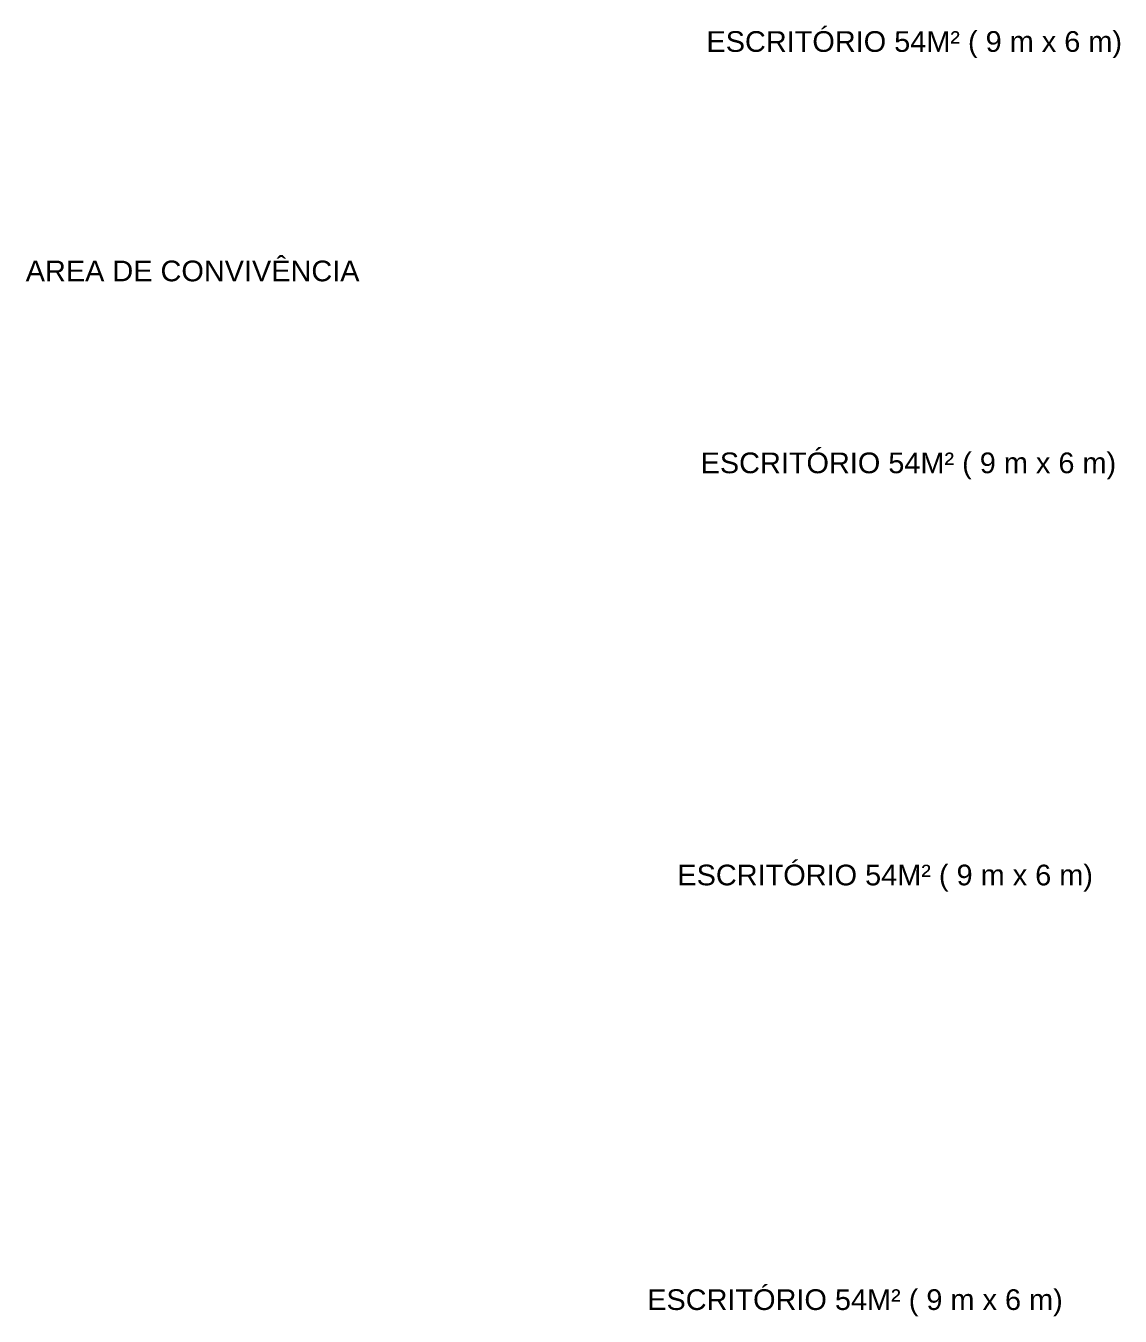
# Model space of a CAD drawing. Header units: metres. Extents: x 325024 to 7190115, y 7391967 to 10157759.
# Drawn here: x 326562.17 to 326578.05, y 7393257.29 to 7393276 of the extents above; entities that cross this region are included whole.
import ezdxf

# ---------------------------------------------------------------- set-up
doc = ezdxf.new("R2010")
doc.units = ezdxf.units.M
doc.layers.add('TEXTO', color=2, linetype='Continuous')
doc.styles.get("Standard").update_dxf_attribs({"font": 'arial.ttf'})

msp = doc.modelspace()

# ---------------------------------------------------------------- texts
at = {"layer": 'TEXTO'}
note = msp.add_mtext_dynamic_manual_height_columns('ESCRITÓRIO 54M² ( 9 m x 6 m)\\P', width=11.6613, gutter_width=12.5, heights=[0.246, 0], dxfattribs=dict(at, insert=(326547.884, 7393275.926), char_height=0.3, attachment_point=1))
note = msp.add_mtext_dynamic_manual_height_columns('AREA DE CONVIVÊNCIA\\P', width=11.6613, gutter_width=12.5, heights=[0.246, 0], dxfattribs=dict(at, insert=(326538.006, 7393272.598), char_height=0.3, attachment_point=1))
note = msp.add_mtext_dynamic_manual_height_columns('ESCRITÓRIO 54M² ( 9 m x 6 m)\\P', width=11.6613, gutter_width=12.5, heights=[0.246, 0], dxfattribs=dict(at, insert=(326547.799, 7393269.814), char_height=0.3, attachment_point=1))
note = msp.add_mtext_dynamic_manual_height_columns('ESCRITÓRIO 54M² ( 9 m x 6 m)\\P', width=11.6613, gutter_width=12.5, heights=[0.246, 0], dxfattribs=dict(at, insert=(326547.462, 7393263.836), char_height=0.3, attachment_point=1))
note = msp.add_mtext_dynamic_manual_height_columns('ESCRITÓRIO 54M² ( 9 m x 6 m)\\P', width=11.6613, gutter_width=12.5, heights=[0.246, 0], dxfattribs=dict(at, insert=(326547.024, 7393257.677), char_height=0.3, attachment_point=1))

doc.saveas('drawing.dxf')
